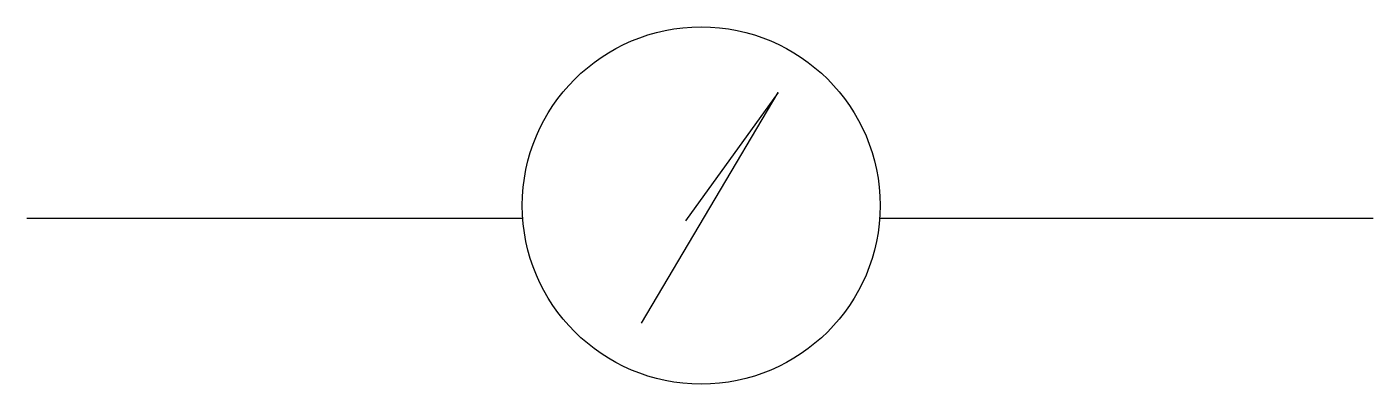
# Model space of a CAD drawing. Header units: metres. Extents: x 108287 to 110214, y -138682 to -138170.
import ezdxf

# ---------------------------------------------------------------- set-up
doc = ezdxf.new("R2010")
doc.units = ezdxf.units.M
doc.layers.add('DET1', color=1, linetype='Continuous')

msp = doc.modelspace()

# ---------------------------------------------------------------- linework, layer by layer
at = {"layer": 'DET1'}
for p, q in [((109166.83, -138594.75), (109362.39, -138264.19)), ((109362.39, -138264.19), (109229.75, -138447.96)), ((108287.3, -138444.11), (108996.83, -138444.11)), ((109507.57, -138444.11), (110213.7, -138444.11))]:
    msp.add_line(p, q, dxfattribs=at)
msp.add_circle((109252.2, -138425.99), 256.01, dxfattribs=at)

doc.saveas('drawing.dxf')
